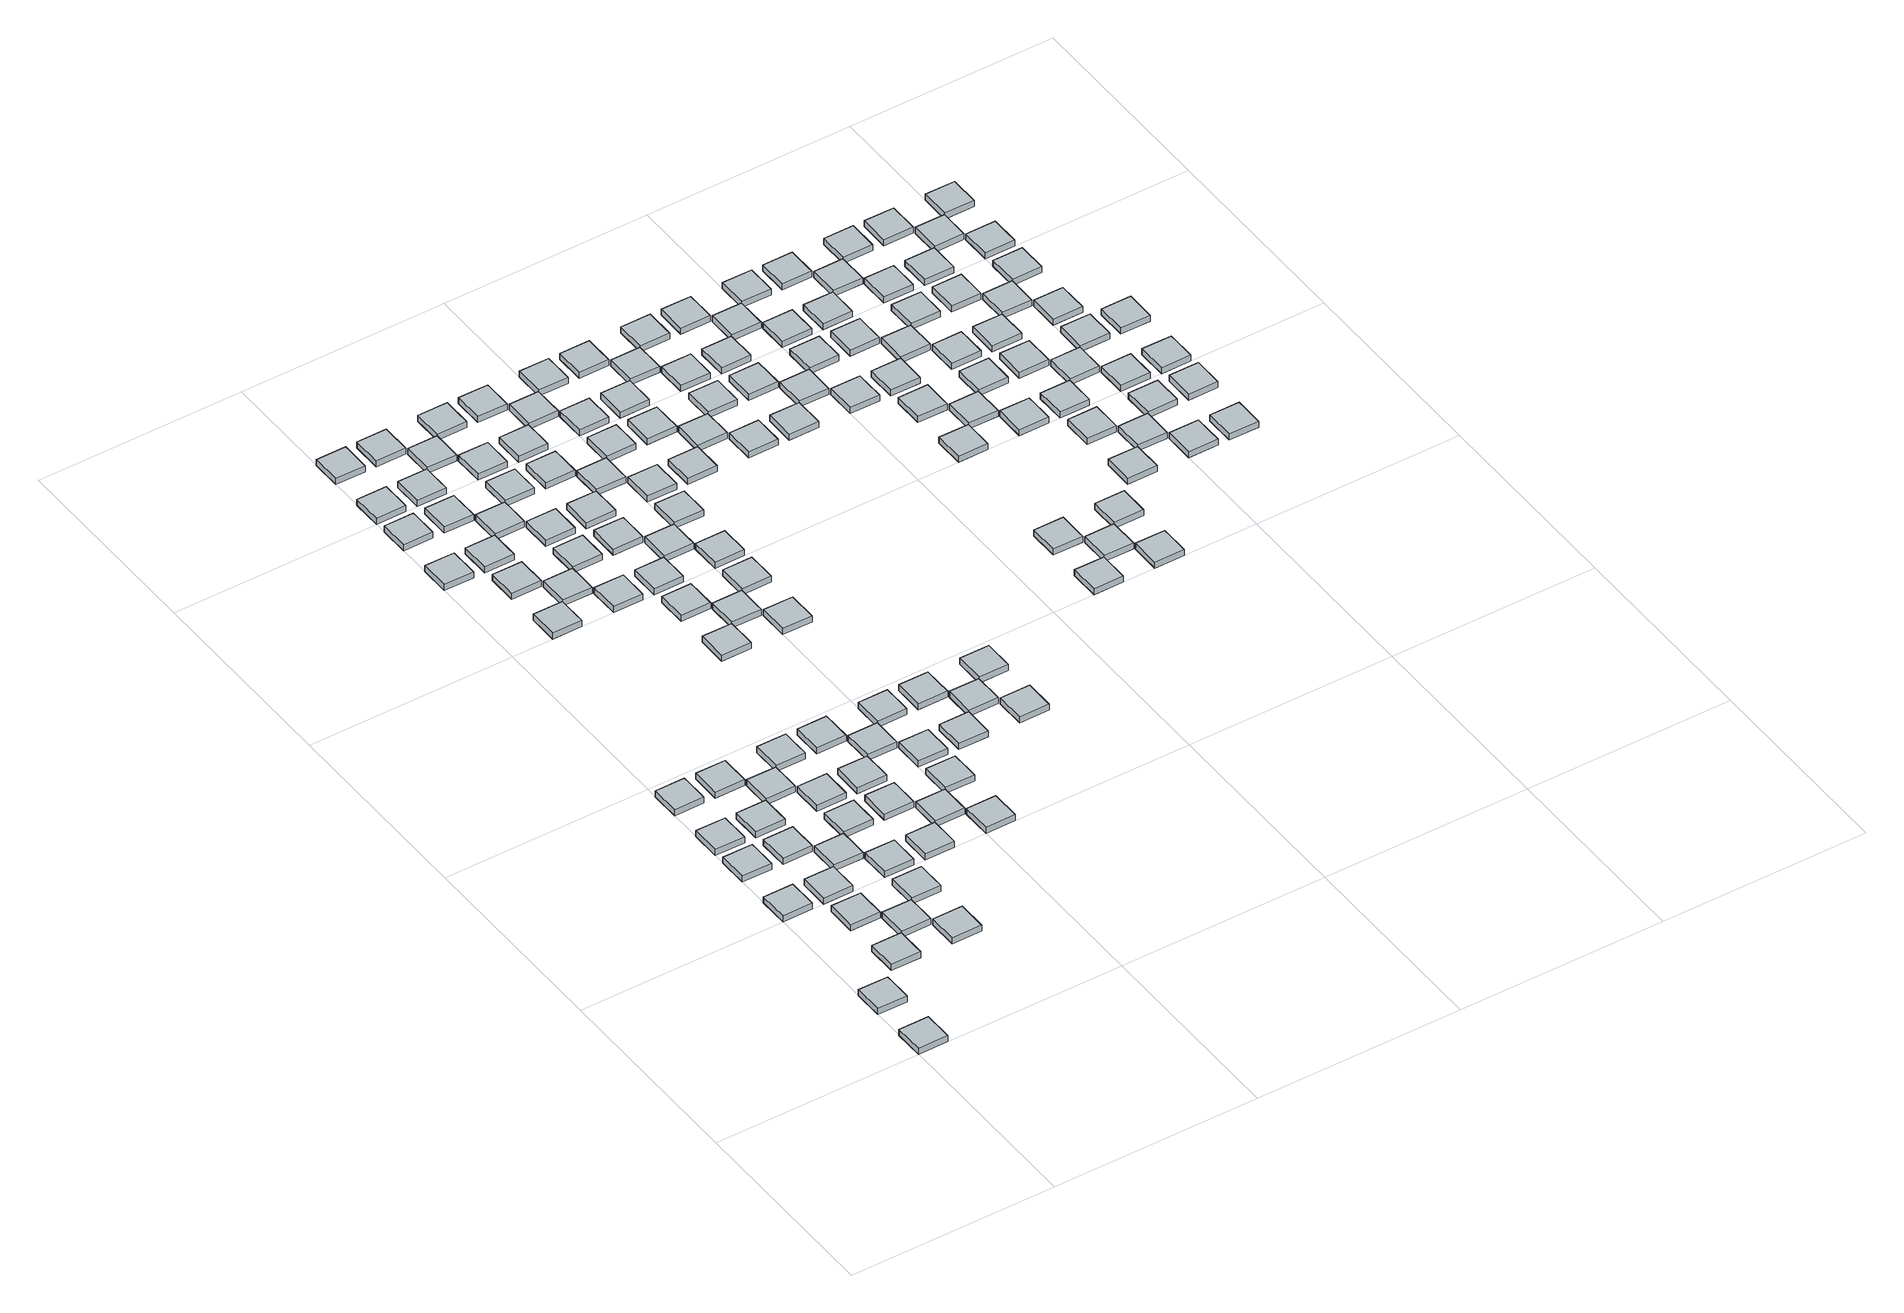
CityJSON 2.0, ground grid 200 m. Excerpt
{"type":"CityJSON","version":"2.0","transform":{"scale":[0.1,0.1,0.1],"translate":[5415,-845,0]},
"CityObjects":{
"object1":{"type":"GenericCityObject","geometry":[{"type":"Solid","lod":"1","boundaries":[[[[0,1,2,3]],[[4,5,1,0]],[[5,6,2,1]],[[6,7,3,2]],[[7,4,0,3]],[[7,6,5,4]]]]}]},
"object2":{"type":"GenericCityObject","geometry":[{"type":"Solid","lod":"1","boundaries":[[[[8,9,10,11]],[[12,13,9,8]],[[13,14,10,9]],[[14,15,11,10]],[[15,12,8,11]],[[15,14,13,12]]]]}]},
"object3":{"type":"GenericCityObject","geometry":[{"type":"Solid","lod":"1","boundaries":[[[[16,17,18,19]],[[20,21,17,16]],[[21,22,18,17]],[[22,23,19,18]],[[23,20,16,19]],[[23,22,21,20]]]]}]},
"object4":{"type":"GenericCityObject","geometry":[{"type":"Solid","lod":"1","boundaries":[[[[24,25,26,27]],[[28,29,25,24]],[[29,30,26,25]],[[30,31,27,26]],[[31,28,24,27]],[[31,30,29,28]]]]}]},
"object5":{"type":"GenericCityObject","geometry":[{"type":"Solid","lod":"1","boundaries":[[[[32,33,34,35]],[[36,37,33,32]],[[37,38,34,33]],[[38,39,35,34]],[[39,36,32,35]],[[39,38,37,36]]]]}]},
"object6":{"type":"GenericCityObject","geometry":[{"type":"Solid","lod":"1","boundaries":[[[[40,41,42,43]],[[44,45,41,40]],[[45,46,42,41]],[[46,47,43,42]],[[47,44,40,43]],[[47,46,45,44]]]]}]},
"object7":{"type":"GenericCityObject","geometry":[{"type":"Solid","lod":"1","boundaries":[[[[48,49,50,51]],[[52,53,49,48]],[[53,54,50,49]],[[54,55,51,50]],[[55,52,48,51]],[[55,54,53,52]]]]}]},
"object8":{"type":"GenericCityObject","geometry":[{"type":"Solid","lod":"1","boundaries":[[[[56,57,58,59]],[[60,61,57,56]],[[61,62,58,57]],[[62,63,59,58]],[[63,60,56,59]],[[63,62,61,60]]]]}]},
"object9":{"type":"GenericCityObject","geometry":[{"type":"Solid","lod":"1","boundaries":[[[[64,65,66,67]],[[68,69,65,64]],[[69,70,66,65]],[[70,71,67,66]],[[71,68,64,67]],[[71,70,69,68]]]]}]},
"object10":{"type":"GenericCityObject","geometry":[{"type":"Solid","lod":"1","boundaries":[[[[72,73,74,75]],[[76,77,73,72]],[[77,78,74,73]],[[78,79,75,74]],[[79,76,72,75]],[[79,78,77,76]]]]}]},
"object11":{"type":"GenericCityObject","geometry":[{"type":"Solid","lod":"1","boundaries":[[[[80,81,82,83]],[[84,85,81,80]],[[85,86,82,81]],[[86,87,83,82]],[[87,84,80,83]],[[87,86,85,84]]]]}]},
"object12":{"type":"GenericCityObject","geometry":[{"type":"Solid","lod":"1","boundaries":[[[[88,89,90,91]],[[92,93,89,88]],[[93,94,90,89]],[[94,95,91,90]],[[95,92,88,91]],[[95,94,93,92]]]]}]},
"object13":{"type":"GenericCityObject","geometry":[{"type":"Solid","lod":"1","boundaries":[[[[96,97,98,99]],[[100,101,97,96]],[[101,102,98,97]],[[102,103,99,98]],[[103,100,96,99]],[[103,102,101,100]]]]}]},
"object14":{"type":"GenericCityObject","geometry":[{"type":"Solid","lod":"1","boundaries":[[[[104,105,106,107]],[[108,109,105,104]],[[109,110,106,105]],[[110,111,107,106]],[[111,108,104,107]],[[111,110,109,108]]]]}]},
"object15":{"type":"GenericCityObject","geometry":[{"type":"Solid","lod":"1","boundaries":[[[[112,113,114,115]],[[116,117,113,112]],[[117,118,114,113]],[[118,119,115,114]],[[119,116,112,115]],[[119,118,117,116]]]]}]},
"object16":{"type":"GenericCityObject","geometry":[{"type":"Solid","lod":"1","boundaries":[[[[120,121,122,123]],[[124,125,121,120]],[[125,126,122,121]],[[126,127,123,122]],[[127,124,120,123]],[[127,126,125,124]]]]}]},
"object17":{"type":"GenericCityObject","geometry":[{"type":"Solid","lod":"1","boundaries":[[[[128,129,130,131]],[[132,133,129,128]],[[133,134,130,129]],[[134,135,131,130]],[[135,132,128,131]],[[135,134,133,132]]]]}]},
"object18":{"type":"GenericCityObject","geometry":[{"type":"Solid","lod":"1","boundaries":[[[[136,137,138,139]],[[140,141,137,136]],[[141,142,138,137]],[[142,143,139,138]],[[143,140,136,139]],[[143,142,141,140]]]]}]},
"object19":{"type":"GenericCityObject","geometry":[{"type":"Solid","lod":"1","boundaries":[[[[144,145,146,147]],[[148,149,145,144]],[[149,150,146,145]],[[150,151,147,146]],[[151,148,144,147]],[[151,150,149,148]]]]}]},
"object20":{"type":"GenericCityObject","geometry":[{"type":"Solid","lod":"1","boundaries":[[[[152,153,154,155]],[[156,157,153,152]],[[157,158,154,153]],[[158,159,155,154]],[[159,156,152,155]],[[159,158,157,156]]]]}]},
"object21":{"type":"GenericCityObject","geometry":[{"type":"Solid","lod":"1","boundaries":[[[[160,161,162,163]],[[164,165,161,160]],[[165,166,162,161]],[[166,167,163,162]],[[167,164,160,163]],[[167,166,165,164]]]]}]},
"object22":{"type":"GenericCityObject","geometry":[{"type":"Solid","lod":"1","boundaries":[[[[168,169,170,171]],[[172,173,169,168]],[[173,174,170,169]],[[174,175,171,170]],[[175,172,168,171]],[[175,174,173,172]]]]}]},
"object23":{"type":"GenericCityObject","geometry":[{"type":"Solid","lod":"1","boundaries":[[[[176,177,178,179]],[[180,181,177,176]],[[181,182,178,177]],[[182,183,179,178]],[[183,180,176,179]],[[183,182,181,180]]]]}]},
"object24":{"type":"GenericCityObject","geometry":[{"type":"Solid","lod":"1","boundaries":[[[[184,185,186,187]],[[188,189,185,184]],[[189,190,186,185]],[[190,191,187,186]],[[191,188,184,187]],[[191,190,189,188]]]]}]},
"object25":{"type":"GenericCityObject","geometry":[{"type":"Solid","lod":"1","boundaries":[[[[192,193,194,195]],[[196,197,193,192]],[[197,198,194,193]],[[198,199,195,194]],[[199,196,192,195]],[[199,198,197,196]]]]}]},
"object26":{"type":"GenericCityObject","geometry":[{"type":"Solid","lod":"1","boundaries":[[[[200,201,202,203]],[[204,205,201,200]],[[205,206,202,201]],[[206,207,203,202]],[[207,204,200,203]],[[207,206,205,204]]]]}]},
"object27":{"type":"GenericCityObject","geometry":[{"type":"Solid","lod":"1","boundaries":[[[[208,209,210,211]],[[212,213,209,208]],[[213,214,210,209]],[[214,215,211,210]],[[215,212,208,211]],[[215,214,213,212]]]]}]},
"object28":{"type":"GenericCityObject","geometry":[{"type":"Solid","lod":"1","boundaries":[[[[216,217,218,219]],[[220,221,217,216]],[[221,222,218,217]],[[222,223,219,218]],[[223,220,216,219]],[[223,222,221,220]]]]}]},
"object29":{"type":"GenericCityObject","geometry":[{"type":"Solid","lod":"1","boundaries":[[[[224,225,226,227]],[[228,229,225,224]],[[229,230,226,225]],[[230,231,227,226]],[[231,228,224,227]],[[231,230,229,228]]]]}]},
"object30":{"type":"GenericCityObject","geometry":[{"type":"Solid","lod":"1","boundaries":[[[[232,233,234,235]],[[236,237,233,232]],[[237,238,234,233]],[[238,239,235,234]],[[239,236,232,235]],[[239,238,237,236]]]]}]},
"object31":{"type":"GenericCityObject","geometry":[{"type":"Solid","lod":"1","boundaries":[[[[240,241,242,243]],[[244,245,241,240]],[[245,246,242,241]],[[246,247,243,242]],[[247,244,240,243]],[[247,246,245,244]]]]}]},
"object32":{"type":"GenericCityObject","geometry":[{"type":"Solid","lod":"1","boundaries":[[[[248,249,250,251]],[[252,253,249,248]],[[253,254,250,249]],[[254,255,251,250]],[[255,252,248,251]],[[255,254,253,252]]]]}]},
"object33":{"type":"GenericCityObject","geometry":[{"type":"Solid","lod":"1","boundaries":[[[[256,257,258,259]],[[260,261,257,256]],[[261,262,258,257]],[[262,263,259,258]],[[263,260,256,259]],[[263,262,261,260]]]]}]},
"object34":{"type":"GenericCityObject","geometry":[{"type":"Solid","lod":"1","boundaries":[[[[264,265,266,267]],[[268,269,265,264]],[[269,270,266,265]],[[270,271,267,266]],[[271,268,264,267]],[[271,270,269,268]]]]}]},
"object35":{"type":"GenericCityObject","geometry":[{"type":"Solid","lod":"1","boundaries":[[[[272,273,274,275]],[[276,277,273,272]],[[277,278,274,273]],[[278,279,275,274]],[[279,276,272,275]],[[279,278,277,276]]]]}]},
"object36":{"type":"GenericCityObject","geometry":[{"type":"Solid","lod":"1","boundaries":[[[[280,281,282,283]],[[284,285,281,280]],[[285,286,282,281]],[[286,287,283,282]],[[287,284,280,283]],[[287,286,285,284]]]]}]},
"object37":{"type":"GenericCityObject","geometry":[{"type":"Solid","lod":"1","boundaries":[[[[288,289,290,291]],[[292,293,289,288]],[[293,294,290,289]],[[294,295,291,290]],[[295,292,288,291]],[[295,294,293,292]]]]}]},
"object38":{"type":"GenericCityObject","geometry":[{"type":"Solid","lod":"1","boundaries":[[[[296,297,298,299]],[[300,301,297,296]],[[301,302,298,297]],[[302,303,299,298]],[[303,300,296,299]],[[303,302,301,300]]]]}]},
"object39":{"type":"GenericCityObject","geometry":[{"type":"Solid","lod":"1","boundaries":[[[[304,305,306,307]],[[308,309,305,304]],[[309,310,306,305]],[[310,311,307,306]],[[311,308,304,307]],[[311,310,309,308]]]]}]},
"object40":{"type":"GenericCityObject","geometry":[{"type":"Solid","lod":"1","boundaries":[[[[312,313,314,315]],[[316,317,313,312]],[[317,318,314,313]],[[318,319,315,314]],[[319,316,312,315]],[[319,318,317,316]]]]}]},
"object41":{"type":"GenericCityObject","geometry":[{"type":"Solid","lod":"1","boundaries":[[[[320,321,322,323]],[[324,325,321,320]],[[325,326,322,321]],[[326,327,323,322]],[[327,324,320,323]],[[327,326,325,324]]]]}]},
"object42":{"type":"GenericCityObject","geometry":[{"type":"Solid","lod":"1","boundaries":[[[[328,329,330,331]],[[332,333,329,328]],[[333,334,330,329]],[[334,335,331,330]],[[335,332,328,331]],[[335,334,333,332]]]]}]},
"object43":{"type":"GenericCityObject","geometry":[{"type":"Solid","lod":"1","boundaries":[[[[336,337,338,339]],[[340,341,337,336]],[[341,342,338,337]],[[342,343,339,338]],[[343,340,336,339]],[[343,342,341,340]]]]}]},
"object44":{"type":"GenericCityObject","geometry":[{"type":"Solid","lod":"1","boundaries":[[[[344,345,346,347]],[[348,349,345,344]],[[349,350,346,345]],[[350,351,347,346]],[[351,348,344,347]],[[351,350,349,348]]]]}]},
"object45":{"type":"GenericCityObject","geometry":[{"type":"Solid","lod":"1","boundaries":[[[[352,353,354,355]],[[356,357,353,352]],[[357,358,354,353]],[[358,359,355,354]],[[359,356,352,355]],[[359,358,357,356]]]]}]},
"object46":{"type":"GenericCityObject","geometry":[{"type":"Solid","lod":"1","boundaries":[[[[360,361,362,363]],[[364,365,361,360]],[[365,366,362,361]],[[366,367,363,362]],[[367,364,360,363]],[[367,366,365,364]]]]}]},
"object47":{"type":"GenericCityObject","geometry":[{"type":"Solid","lod":"1","boundaries":[[[[368,369,370,371]],[[372,373,369,368]],[[373,374,370,369]],[[374,375,371,370]],[[375,372,368,371]],[[375,374,373,372]]]]}]},
"object48":{"type":"GenericCityObject","geometry":[{"type":"Solid","lod":"1","boundaries":[[[[376,377,378,379]],[[380,381,377,376]],[[381,382,378,377]],[[382,383,379,378]],[[383,380,376,379]],[[383,382,381,380]]]]}]},
"object49":{"type":"GenericCityObject","geometry":[{"type":"Solid","lod":"1","boundaries":[[[[384,385,386,387]],[[388,389,385,384]],[[389,390,386,385]],[[390,391,387,386]],[[391,388,384,387]],[[391,390,389,388]]]]}]},
"object50":{"type":"GenericCityObject","geometry":[{"type":"Solid","lod":"1","boundaries":[[[[392,393,394,395]],[[396,397,393,392]],[[397,398,394,393]],[[398,399,395,394]],[[399,396,392,395]],[[399,398,397,396]]]]}]},
"object51":{"type":"GenericCityObject","geometry":[{"type":"Solid","lod":"1","boundaries":[[[[400,401,402,403]],[[404,405,401,400]],[[405,406,402,401]],[[406,407,403,402]],[[407,404,400,403]],[[407,406,405,404]]]]}]},
"object52":{"type":"GenericCityObject","geometry":[{"type":"Solid","lod":"1","boundaries":[[[[408,409,410,411]],[[412,413,409,408]],[[413,414,410,409]],[[414,415,411,410]],[[415,412,408,411]],[[415,414,413,412]]]]}]},
"object53":{"type":"GenericCityObject","geometry":[{"type":"Solid","lod":"1","boundaries":[[[[416,417,418,419]],[[420,421,417,416]],[[421,422,418,417]],[[422,423,419,418]],[[423,420,416,419]],[[423,422,421,420]]]]}]},
"object54":{"type":"GenericCityObject","geometry":[{"type":"Solid","lod":"1","boundaries":[[[[424,425,426,427]],[[428,429,425,424]],[[429,430,426,425]],[[430,431,427,426]],[[431,428,424,427]],[[431,430,429,428]]]]}]},
"object55":{"type":"GenericCityObject","geometry":[{"type":"Solid","lod":"1","boundaries":[[[[432,433,434,435]],[[436,437,433,432]],[[437,438,434,433]],[[438,439,435,434]],[[439,436,432,435]],[[439,438,437,436]]]]}]},
"object56":{"type":"GenericCityObject","geometry":[{"type":"Solid","lod":"1","boundaries":[[[[440,441,442,443]],[[444,445,441,440]],[[445,446,442,441]],[[446,447,443,442]],[[447,444,440,443]],[[447,446,445,444]]]]}]},
"object57":{"type":"GenericCityObject","geometry":[{"type":"Solid","lod":"1","boundaries":[[[[448,449,450,451]],[[452,453,449,448]],[[453,454,450,449]],[[454,455,451,450]],[[455,452,448,451]],[[455,454,453,452]]]]}]},
"object58":{"type":"GenericCityObject","geometry":[{"type":"Solid","lod":"1","boundaries":[[[[456,457,458,459]],[[460,461,457,456]],[[461,462,458,457]],[[462,463,459,458]],[[463,460,456,459]],[[463,462,461,460]]]]}]},
"object59":{"type":"GenericCityObject","geometry":[{"type":"Solid","lod":"1","boundaries":[[[[464,465,466,467]],[[468,469,465,464]],[[469,470,466,465]],[[470,471,467,466]],[[471,468,464,467]],[[471,470,469,468]]]]}]},
"object60":{"type":"GenericCityObject","geometry":[{"type":"Solid","lod":"1","boundaries":[[[[472,473,474,475]],[[476,477,473,472]],[[477,478,474,473]],[[478,479,475,474]],[[479,476,472,475]],[[479,478,477,476]]]]}]},
"object61":{"type":"GenericCityObject","geometry":[{"type":"Solid","lod":"1","boundaries":[[[[480,481,482,483]],[[484,485,481,480]],[[485,486,482,481]],[[486,487,483,482]],[[487,484,480,483]],[[487,486,485,484]]]]}]},
"object62":{"type":"GenericCityObject","geometry":[{"type":"Solid","lod":"1","boundaries":[[[[488,489,490,491]],[[492,493,489,488]],[[493,494,490,489]],[[494,495,491,490]],[[495,492,488,491]],[[495,494,493,492]]]]}]},
"object63":{"type":"GenericCityObject","geometry":[{"type":"Solid","lod":"1","boundaries":[[[[496,497,498,499]],[[500,501,497,496]],[[501,502,498,497]],[[502,503,499,498]],[[503,500,496,499]],[[503,502,501,500]]]]}]},
"object64":{"type":"GenericCityObject","geometry":[{"type":"Solid","lod":"1","boundaries":[[[[504,505,506,507]],[[508,509,505,504]],[[509,510,506,505]],[[510,511,507,506]],[[511,508,504,507]],[[511,510,509,508]]]]}]},
"object65":{"type":"GenericCityObject","geometry":[{"type":"Solid","lod":"1","boundaries":[[[[512,513,514,515]],[[516,517,513,512]],[[517,518,514,513]],[[518,519,515,514]],[[519,516,512,515]],[[519,518,517,516]]]]}]},
"object66":{"type":"GenericCityObject","geometry":[{"type":"Solid","lod":"1","boundaries":[[[[520,521,522,523]],[[524,525,521,520]],[[525,526,522,521]],[[526,527,523,522]],[[527,524,520,523]],[[527,526,525,524]]]]}]},
"object67":{"type":"GenericCityObject","geometry":[{"type":"Solid","lod":"1","boundaries":[[[[528,529,530,531]],[[532,533,529,528]],[[533,534,530,529]],[[534,535,531,530]],[[535,532,528,531]],[[535,534,533,532]]]]}]},
"object68":{"type":"GenericCityObject","geometry":[{"type":"Solid","lod":"1","boundaries":[[[[536,537,538,539]],[[540,541,537,536]],[[541,542,538,537]],[[542,543,539,538]],[[543,540,536,539]],[[543,542,541,540]]]]}]},
"object69":{"type":"GenericCityObject","geometry":[{"type":"Solid","lod":"1","boundaries":[[[[544,545,546,547]],[[548,549,545,544]],[[549,550,546,545]],[[550,551,547,546]],[[551,548,544,547]],[[551,550,549,548]]]]}]},
"object70":{"type":"GenericCityObject","geometry":[{"type":"Solid","lod":"1","boundaries":[[[[552,553,554,555]],[[556,557,553,552]],[[557,558,554,553]],[[558,559,555,554]],[[559,556,552,555]],[[559,558,557,556]]]]}]},
"object71":{"type":"GenericCityObject","geometry":[{"type":"Solid","lod":"1","boundaries":[[[[560,561,562,563]],[[564,565,561,560]],[[565,566,562,561]],[[566,567,563,562]],[[567,564,560,563]],[[567,566,565,564]]]]}]},
"object72":{"type":"GenericCityObject","geometry":[{"type":"Solid","lod":"1","boundaries":[[[[568,569,570,571]],[[572,573,569,568]],[[573,574,570,569]],[[574,575,571,570]],[[575,572,568,571]],[[575,574,573,572]]]]}]},
"object73":{"type":"GenericCityObject","geometry":[{"type":"Solid","lod":"1","boundaries":[[[[576,577,578,579]],[[580,581,577,576]],[[581,582,578,577]],[[582,583,579,578]],[[583,580,576,579]],[[583,582,581,580]]]]}]},
"object74":{"type":"GenericCityObject","geometry":[{"type":"Solid","lod":"1","boundaries":[[[[584,585,586,587]],[[588,589,585,584]],[[589,590,586,585]],[[590,591,587,586]],[[591,588,584,587]],[[591,590,589,588]]]]}]},
"object75":{"type":"GenericCityObject","geometry":[{"type":"Solid","lod":"1","boundaries":[[[[592,593,594,595]],[[596,597,593,592]],[[597,598,594,593]],[[598,599,595,594]],[[599,596,592,595]],[[599,598,597,596]]]]}]},
"object76":{"type":"GenericCityObject","geometry":[{"type":"Solid","lod":"1","boundaries":[[[[600,601,602,603]],[[604,605,601,600]],[[605,606,602,601]],[[606,607,603,602]],[[607,604,600,603]],[[607,606,605,604]]]]}]},
"object77":{"type":"GenericCityObject","geometry":[{"type":"Solid","lod":"1","boundaries":[[[[608,609,610,611]],[[612,613,609,608]],[[613,614,610,609]],[[614,615,611,610]],[[615,612,608,611]],[[615,614,613,612]]]]}]},
"object78":{"type":"GenericCityObject","geometry":[{"type":"Solid","lod":"1","boundaries":[[[[616,617,618,619]],[[620,621,617,616]],[[621,622,618,617]],[[622,623,619,618]],[[623,620,616,619]],[[623,622,621,620]]]]}]},
"object79":{"type":"GenericCityObject","geometry":[{"type":"Solid","lod":"1","boundaries":[[[[624,625,626,627]],[[628,629,625,624]],[[629,630,626,625]],[[630,631,627,626]],[[631,628,624,627]],[[631,630,629,628]]]]}]},
"object80":{"type":"GenericCityObject","geometry":[{"type":"Solid","lod":"1","boundaries":[[[[632,633,634,635]],[[636,637,633,632]],[[637,638,634,633]],[[638,639,635,634]],[[639,636,632,635]],[[639,638,637,636]]]]}]},
"object81":{"type":"GenericCityObject","geometry":[{"type":"Solid","lod":"1","boundaries":[[[[640,641,642,643]],[[644,645,641,640]],[[645,646,642,641]],[[646,647,643,642]],[[647,644,640,643]],[[647,646,645,644]]]]}]},
"object82":{"type":"GenericCityObject","geometry":[{"type":"Solid","lod":"1","boundaries":[[[[648,649,650,651]],[[652,653,649,648]],[[653,654,650,649]],[[654,655,651,650]],[[655,652,648,651]],[[655,654,653,652]]]]}]},
"object83":{"type":"GenericCityObject","geometry":[{"type":"Solid","lod":"1","boundaries":[[[[656,657,658,659]],[[660,661,657,656]],[[661,662,658,657]],[[662,663,659,658]],[[663,660,656,659]],[[663,662,661,660]]]]}]},
"object84":{"type":"GenericCityObject","geometry":[{"type":"Solid","lod":"1","boundaries":[[[[664,665,666,667]],[[668,669,665,664]],[[669,670,666,665]],[[670,671,667,666]],[[671,668,664,667]],[[671,670,669,668]]]]}]},
"object85":{"type":"GenericCityObject","geometry":[{"type":"Solid","lod":"1","boundaries":[[[[672,673,674,675]],[[676,677,673,672]],[[677,678,674,673]],[[678,679,675,674]],[[679,676,672,675]],[[679,678,677,676]]]]}]},
"object86":{"type":"GenericCityObject","geometry":[{"type":"Solid","lod":"1","boundaries":[[[[680,681,682,683]],[[684,685,681,680]],[[685,686,682,681]],[[686,687,683,682]],[[687,684,680,683]],[[687,686,685,684]]]]}]},
"object87":{"type":"GenericCityObject","geometry":[{"type":"Solid","lod":"1","boundaries":[[[[688,689,690,691]],[[692,693,689,688]],[[693,694,690,689]],[[694,695,691,690]],[[695,692,688,691]],[[695,694,693,692]]]]}]},
"object88":{"type":"GenericCityObject","geometry":[{"type":"Solid","lod":"1","boundaries":[[[[696,697,698,699]],[[700,701,697,696]],[[701,702,698,697]],[[702,703,699,698]],[[703,700,696,699]],[[703,702,701,700]]]]}]},
"object89":{"type":"GenericCityObject","geometry":[{"type":"Solid","lod":"1","boundaries":[[[[704,705,706,707]],[[708,709,705,704]],[[709,710,706,705]],[[710,711,707,706]],[[711,708,704,707]],[[711,710,709,708]]]]}]},
"object90":{"type":"GenericCityObject","geometry":[{"type":"Solid","lod":"1","boundaries":[[[[712,713,714,715]],[[716,717,713,712]],[[717,718,714,713]],[[718,719,715,714]],[[719,716,712,715]],[[719,718,717,716]]]]}]},
"object91":{"type":"GenericCityObject","geometry":[{"type":"Solid","lod":"1","boundaries":[[[[720,721,722,723]],[[724,725,721,720]],[[725,726,722,721]],[[726,727,723,722]],[[727,724,720,723]],[[727,726,725,724]]]]}]},
"object92":{"type":"GenericCityObject","geometry":[{"type":"Solid","lod":"1","boundaries":[[[[728,729,730,731]],[[732,733,729,728]],[[733,734,730,729]],[[734,735,731,730]],[[735,732,728,731]],[[735,734,733,732]]]]}]},
"object93":{"type":"GenericCityObject","geometry":[{"type":"Solid","lod":"1","boundaries":[[[[736,737,738,739]],[[740,741,737,736]],[[741,742,738,737]],[[742,743,739,738]],[[743,740,736,739]],[[743,742,741,740]]]]}]},
"object94":{"type":"GenericCityObject","geometry":[{"type":"Solid","lod":"1","boundaries":[[[[744,745,746,747]],[[748,749,745,744]],[[749,750,746,745]],[[750,751,747,746]],[[751,748,744,747]],[[751,750,749,748]]]]}]},
"object95":{"type":"GenericCityObject","geometry":[{"type":"Solid","lod":"1","boundaries":[[[[752,753,754,755]],[[756,757,753,752]],[[757,758,754,753]],[[758,759,755,754]],[[759,756,752,755]],[[759,758,757,756]]]]}]},
"object96":{"type":"GenericCityObject","geometry":[{"type":"Solid","lod":"1","boundaries":[[[[760,761,762,763]],[[764,765,761,760]],[[765,766,762,761]],[[766,767,763,762]],[[767,764,760,763]],[[767,766,765,764]]]]}]},
"object97":{"type":"GenericCityObject","geometry":[{"type":"Solid","lod":"1","boundaries":[[[[768,769,770,771]],[[772,773,769,768]],[[773,774,770,769]],[[774,775,771,770]],[[775,772,768,771]],[[775,774,773,772]]]]}]},
"object98":{"type":"GenericCityObject","geometry":[{"type":"Solid","lod":"1","boundaries":[[[[776,777,778,779]],[[780,781,777,776]],[[781,782,778,777]],[[782,783,779,778]],[[783,780,776,779]],[[783,782,781,780]]]]}]},
"object99":{"type":"GenericCityObject","geometry":[{"type":"Solid","lod":"1","boundaries":[[[[784,785,786,787]],[[788,789,785,784]],[[789,790,786,785]],[[790,791,787,786]],[[791,788,784,787]],[[791,790,789,788]]]]}]},
"object100":{"type":"GenericCityObject","geometry":[{"type":"Solid","lod":"1","boundaries":[[[[792,793,794,795]],[[796,797,793,792]],[[797,798,794,793]],[[798,799,795,794]],[[799,796,792,795]],[[799,798,797,796]]]]}]},
"object101":{"type":"GenericCityObject","geometry":[{"type":"Solid","lod":"1","boundaries":[[[[800,801,802,803]],[[804,805,801,800]],[[805,806,802,801]],[[806,807,803,802]],[[807,804,800,803]],[[807,806,805,804]]]]}]},
"object102":{"type":"GenericCityObject","geometry":[{"type":"Solid","lod":"1","boundaries":[[[[808,809,810,811]],[[812,813,809,808]],[[813,814,810,809]],[[814,815,811,810]],[[815,812,808,811]],[[815,814,813,812]]]]}]},
"object103":{"type":"GenericCityObject","geometry":[{"type":"Solid","lod":"1","boundaries":[[[[816,817,818,819]],[[820,821,817,816]],[[821,822,818,817]],[[822,823,819,818]],[[823,820,816,819]],[[823,822,821,820]]]]}]},
"object104":{"type":"GenericCityObject","geometry":[{"type":"Solid","lod":"1","boundaries":[[[[824,825,826,827]],[[828,829,825,824]],[[829,830,826,825]],[[830,831,827,826]],[[831,828,824,827]],[[831,830,829,828]]]]}]},
"object105":{"type":"GenericCityObject","geometry":[{"type":"Solid","lod":"1","boundaries":[[[[832,833,834,835]],[[836,837,833,832]],[[837,838,834,833]],[[838,839,835,834]],[[839,836,832,835]],[[839,838,837,836]]]]}]},
"object106":{"type":"GenericCityObject","geometry":[{"type":"Solid","lod":"1","boundaries":[[[[840,841,842,843]],[[844,845,841,840]],[[845,846,842,841]],[[846,847,843,842]],[[847,844,840,843]],[[847,846,845,844]]]]}]},
"object107":{"type":"GenericCityObject","geometry":[{"type":"Solid","lod":"1","boundaries":[[[[848,849,850,851]],[[852,853,849,848]],[[853,854,850,849]],[[854,855,851,850]],[[855,852,848,851]],[[855,854,853,852]]]]}]},
"object108":{"type":"GenericCityObject","geometry":[{"type":"Solid","lod":"1","boundaries":[[[[856,857,858,859]],[[860,861,857,856]],[[861,862,858,857]],[[862,863,859,858]],[[863,860,856,859]],[[863,862,861,860]]]]}]},
"object109":{"type":"GenericCityObject","geometry":[{"type":"Solid","lod":"1","boundaries":[[[[864,865,866,867]],[[868,869,865,864]],[[869,870,866,865]],[[870,871,867,866]],[[871,868,864,867]],[[871,870,869,868]]]]}]},
"object110":{"type":"GenericCityObject","geometry":[{"type":"Solid","lod":"1","boundaries":[[[[872,873,874,875]],[[876,877,873,872]],[[877,878,874,873]],[[878,879,875,874]],[[879,876,872,875]],[[879,878,877,876]]]]}]},
"object111":{"type":"GenericCityObject","geometry":[{"type":"Solid","lod":"1","boundaries":[[[[880,881,882,883]],[[884,885,881,880]],[[885,886,882,881]],[[886,887,883,882]],[[887,884,880,883]],[[887,886,885,884]]]]}]},
"object112":{"type":"GenericCityObject","geometry":[{"type":"Solid","lod":"1","boundaries":[[[[888,889,890,891]],[[892,893,889,888]],[[893,894,890,889]],[[894,895,891,890]],[[895,892,888,891]],[[895,894,893,892]]]]}]},
"object113":{"type":"GenericCityObject","geometry":[{"type":"Solid","lod":"1","boundaries":[[[[896,897,898,899]],[[900,901,897,896]],[[901,902,898,897]],[[902,903,899,898]],[[903,900,896,899]],[[903,902,901,900]]]]}]},
"object114":{"type":"GenericCityObject","geometry":[{"type":"Solid","lod":"1","boundaries":[[[[904,905,906,907]],[[908,909,905,904]],[[909,910,906,905]],[[910,911,907,906]],[[911,908,904,907]],[[911,910,909,908]]]]}]},
"object115":{"type":"GenericCityObject","geometry":[{"type":"Solid","lod":"1","boundaries":[[[[912,913,914,915]],[[916,917,913,912]],[[917,918,914,913]],[[918,919,915,914]],[[919,916,912,915]],[[919,918,917,916]]]]}]},
"object116":{"type":"GenericCityObject","geometry":[{"type":"Solid","lod":"1","boundaries":[[[[920,921,922,923]],[[924,925,921,920]],[[925,926,922,921]],[[926,927,923,922]],[[927,924,920,923]],[[927,926,925,924]]]]}]},
"object117":{"type":"GenericCityObject","geometry":[{"type":"Solid","lod":"1","boundaries":[[[[928,929,930,931]],[[932,933,929,928]],[[933,934,930,929]],[[934,935,931,930]],[[935,932,928,931]],[[935,934,933,932]]]]}]},
"object118":{"type":"GenericCityObject","geometry":[{"type":"Solid","lod":"1","boundaries":[[[[936,937,938,939]],[[940,941,937,936]],[[941,942,938,937]],[[942,943,939,938]],[[943,940,936,939]],[[943,942,941,940]]]]}]},
"object119":{"type":"GenericCityObject","geometry":[{"type":"Solid","lod":"1","boundaries":[[[[944,945,946,947]],[[948,949,945,944]],[[949,950,946,945]],[[950,951,947,946]],[[951,948,944,947]],[[951,950,949,948]]]]}]},
"object120":{"type":"GenericCityObject","geometry":[{"type":"Solid","lod":"1","boundaries":[[[[952,953,954,955]],[[956,957,953,952]],[[957,958,954,953]],[[958,959,955,954]],[[959,956,952,955]],[[959,958,957,956]]]]}]},
"object121":{"type":"GenericCityObject","geometry":[{"type":"Solid","lod":"1","boundaries":[[[[960,961,962,963]],[[964,965,961,960]],[[965,966,962,961]],[[966,967,963,962]],[[967,964,960,963]],[[967,966,965,964]]]]}]},
"object122":{"type":"GenericCityObject","geometry":[{"type":"Solid","lod":"1","boundaries":[[[[968,969,970,971]],[[972,973,969,968]],[[973,974,970,969]],[[974,975,971,970]],[[975,972,968,971]],[[975,974,973,972]]]]}]},
"object123":{"type":"GenericCityObject","geometry":[{"type":"Solid","lod":"1","boundaries":[[[[976,977,978,979]],[[980,981,977,976]],[[981,982,978,977]],[[982,983,979,978]],[[983,980,976,979]],[[983,982,981,980]]]]}]},
"object124":{"type":"GenericCityObject","geometry":[{"type":"Solid","lod":"1","boundaries":[[[[984,985,986,987]],[[988,989,985,984]],[[989,990,986,985]],[[990,991,987,986]],[[991,988,984,987]],[[991,990,989,988]]]]}]},
"object125":{"type":"GenericCityObject","geometry":[{"type":"Solid","lod":"1","boundaries":[[[[992,993,994,995]],[[996,997,993,992]],[[997,998,994,993]],[[998,999,995,994]],[[999,996,992,995]],[[999,998,997,996]]]]}]},
"object126":{"type":"GenericCityObject","geometry":[{"type":"Solid","lod":"1","boundaries":[[[[1000,1001,1002,1003]],[[1004,1005,1001,1000]],[[1005,1006,1002,1001]],[[1006,1007,1003,1002]],[[1007,1004,1000,1003]],[[1007,1006,1005,1004]]]]}]},
"object127":{"type":"GenericCityObject","geometry":[{"type":"Solid","lod":"1","boundaries":[[[[1008,1009,1010,1011]],[[1012,1013,1009,1008]],[[1013,1014,1010,1009]],[[1014,1015,1011,1010]],[[1015,1012,1008,1011]],[[1015,1014,1013,1012]]]]}]},
"object128":{"type":"GenericCityObject","geometry":[{"type":"Solid","lod":"1","boundaries":[[[[1016,1017,1018,1019]],[[1020,1021,1017,1016]],[[1021,1022,1018,1017]],[[1022,1023,1019,1018]],[[1023,1020,1016,1019]],[[1023,1022,1021,1020]]]]}]},
"object129":{"type":"GenericCityObject","geometry":[{"type":"Solid","lod":"1","boundaries":[[[[1024,1025,1026,1027]],[[1028,1029,1025,1024]],[[1029,1030,1026,1025]],[[1030,1031,1027,1026]],[[1031,1028,1024,1027]],[[1031,1030,1029,1028]]]]}]},
"object130":{"type":"GenericCityObject","geometry":[{"type":"Solid","lod":"1","boundaries":[[[[1032,1033,1034,1035]],[[1036,1037,1033,1032]],[[1037,1038,1034,1033]],[[1038,1039,1035,1034]],[[1039,1036,1032,1035]],[[1039,1038,1037,1036]]]]}]},
"object131":{"type":"GenericCityObject","geometry":[{"type":"Solid","lod":"1","boundaries":[[[[1040,1041,1042,1043]],[[1044,1045,1041,1040]],[[1045,1046,1042,1041]],[[1046,1047,1043,1042]],[[1047,1044,1040,1043]],[[1047,1046,1045,1044]]]]}]},
"object132":{"type":"GenericCityObject","geometry":[{"type":"Solid","lod":"1","boundaries":[[[[1048,1049,1050,1051]],[[1052,1053,1049,1048]],[[1053,1054,1050,1049]],[[1054,1055,1051,1050]],[[1055,1052,1048,1051]],[[1055,1054,1053,1052]]]]}]},
"object133":{"type":"GenericCityObject","geometry":[{"type":"Solid","lod":"1","boundaries":[[[[1056,1057,1058,1059]],[[1060,1061,1057,1056]],[[1061,1062,1058,1057]],[[1062,1063,1059,1058]],[[1063,1060,1056,1059]],[[1063,1062,1061,1060]]]]}]},
"object134":{"type":"GenericCityObject","geometry":[{"type":"Solid","lod":"1","boundaries":[[[[1064,1065,1066,1067]],[[1068,1069,1065,1064]],[[1069,1070,1066,1065]],[[1070,1071,1067,1066]],[[1071,1068,1064,1067]],[[1071,1070,1069,1068]]]]}]},
"object135":{"type":"GenericCityObject","geometry":[{"type":"Solid","lod":"1","boundaries":[[[[1072,1073,1074,1075]],[[1076,1077,1073,1072]],[[1077,1078,1074,1073]],[[1078,1079,1075,1074]],[[1079,1076,1072,1075]],[[1079,1078,1077,1076]]]]}]},
"object136":{"type":"GenericCityObject","geometry":[{"type":"Solid","lod":"1","boundaries":[[[[1080,1081,1082,1083]],[[1084,1085,1081,1080]],[[1085,1086,1082,1081]],[[1086,1087,1083,1082]],[[1087,1084,1080,1083]],[[1087,1086,1085,1084]]]]}]},
"object137":{"type":"GenericCityObject","geometry":[{"type":"Solid","lod":"1","boundaries":[[[[1088,1089,1090,1091]],[[1092,1093,1089,1088]],[[1093,1094,1090,1089]],[[1094,1095,1091,1090]],[[1095,1092,1088,1091]],[[1095,1094,1093,1092]]]]}]},
"object138":{"type":"GenericCityObject","geometry":[{"type":"Solid","lod":"1","boundaries":[[[[1096,1097,1098,1099]],[[1100,1101,1097,1096]],[[1101,1102,1098,1097]],[[1102,1103,1099,1098]],[[1103,1100,1096,1099]],[[1103,1102,1101,1100]]]]}]},
"object139":{"type":"GenericCityObject","geometry":[{"type":"Solid","lod":"1","boundaries":[[[[1104,1105,1106,1107]],[[1108,1109,1105,1104]],[[1109,1110,1106,1105]],[[1110,1111,1107,1106]],[[1111,1108,1104,1107]],[[1111,1110,1109,1108]]]]}]}
},
"vertices":[
[0,0,0],[289,0,0],[289,289,0],[0,289,0],[0,0,65],[289,0,65],[289,289,65],[0,289,65],
[0,600,0],[289,600,0],[289,889,0],[0,889,0],[0,600,65],[289,600,65],[289,889,65],[0,889,65],
[0,2000,0],[289,2000,0],[289,2289,0],[0,2289,0],[0,2000,65],[289,2000,65],[289,2289,65],[0,2289,65],
[400,1000,0],[689,1000,0],[689,1289,0],[400,1289,0],[400,1000,65],[689,1000,65],[689,1289,65],[400,1289,65],
[0,2600,0],[289,2600,0],[289,2889,0],[0,2889,0],[0,2600,65],[289,2600,65],[289,2889,65],[0,2889,65],
[400,1600,0],[689,1600,0],[689,1889,0],[400,1889,0],[400,1600,65],[689,1600,65],[689,1889,65],[400,1889,65],
[0,3000,0],[289,3000,0],[289,3289,0],[0,3289,0],[0,3000,65],[289,3000,65],[289,3289,65],[0,3289,65],
[400,2000,0],[689,2000,0],[689,2289,0],[400,2289,0],[400,2000,65],[689,2000,65],[689,2289,65],[400,2289,65],
[0,3600,0],[289,3600,0],[289,3889,0],[0,3889,0],[0,3600,65],[289,3600,65],[289,3889,65],[0,3889,65],
[700,1300,0],[989,1300,0],[989,1589,0],[700,1589,0],[700,1300,65],[989,1300,65],[989,1589,65],[700,1589,65],
[400,2600,0],[689,2600,0],[689,2889,0],[400,2889,0],[400,2600,65],[689,2600,65],[689,2889,65],[400,2889,65],
[400,3000,0],[689,3000,0],[689,3289,0],[400,3289,0],[400,3000,65],[689,3000,65],[689,3289,65],[400,3289,65],
[1000,1000,0],[1289,1000,0],[1289,1289,0],[1000,1289,0],[1000,1000,65],[1289,1000,65],[1289,1289,65],[1000,1289,65],
[700,2300,0],[989,2300,0],[989,2589,0],[700,2589,0],[700,2300,65],[989,2300,65],[989,2589,65],[700,2589,65],
[400,3600,0],[689,3600,0],[689,3889,0],[400,3889,0],[400,3600,65],[689,3600,65],[689,3889,65],[400,3889,65],
[1000,1600,0],[1289,1600,0],[1289,1889,0],[1000,1889,0],[1000,1600,65],[1289,1600,65],[1289,1889,65],[1000,1889,65],
[1000,2000,0],[1289,2000,0],[1289,2289,0],[1000,2289,0],[1000,2000,65],[1289,2000,65],[1289,2289,65],[1000,2289,65],
[700,3300,0],[989,3300,0],[989,3589,0],[700,3589,0],[700,3300,65],[989,3300,65],[989,3589,65],[700,3589,65],
[1000,2600,0],[1289,2600,0],[1289,2889,0],[1000,2889,0],[1000,2600,65],[1289,2600,65],[1289,2889,65],[1000,2889,65],
[1000,3000,0],[1289,3000,0],[1289,3289,0],[1000,3289,0],[1000,3000,65],[1289,3000,65],[1289,3289,65],[1000,3289,65],
[1400,2000,0],[1689,2000,0],[1689,2289,0],[1400,2289,0],[1400,2000,65],[1689,2000,65],[1689,2289,65],[1400,2289,65],
[1000,3600,0],[1289,3600,0],[1289,3889,0],[1000,3889,0],[1000,3600,65],[1289,3600,65],[1289,3889,65],[1000,3889,65],
[0,7000,0],[289,7000,0],[289,7289,0],[0,7289,0],[0,7000,65],[289,7000,65],[289,7289,65],[0,7289,65],
[1400,2600,0],[1689,2600,0],[1689,2889,0],[1400,2889,0],[1400,2600,65],[1689,2600,65],[1689,2889,65],[1400,2889,65],
[400,6000,0],[689,6000,0],[689,6289,0],[400,6289,0],[400,6000,65],[689,6000,65],[689,6289,65],[400,6289,65],
[0,7600,0],[289,7600,0],[289,7889,0],[0,7889,0],[0,7600,65],[289,7600,65],[289,7889,65],[0,7889,65],
[1400,3000,0],[1689,3000,0],[1689,3289,0],[1400,3289,0],[1400,3000,65],[1689,3000,65],[1689,3289,65],[1400,3289,65],
[400,6600,0],[689,6600,0],[689,6889,0],[400,6889,0],[400,6600,65],[689,6600,65],[689,6889,65],[400,6889,65],
[1700,2300,0],[1989,2300,0],[1989,2589,0],[1700,2589,0],[1700,2300,65],[1989,2300,65],[1989,2589,65],[1700,2589,65],
[0,8000,0],[289,8000,0],[289,8289,0],[0,8289,0],[0,8000,65],[289,8000,65],[289,8289,65],[0,8289,65],
[1400,3600,0],[1689,3600,0],[1689,3889,0],[1400,3889,0],[1400,3600,65],[1689,3600,65],[1689,3889,65],[1400,3889,65],
[400,7000,0],[689,7000,0],[689,7289,0],[400,7289,0],[400,7000,65],[689,7000,65],[689,7289,65],[400,7289,65],
[0,8600,0],[289,8600,0],[289,8889,0],[0,8889,0],[0,8600,65],[289,8600,65],[289,8889,65],[0,8889,65],
[700,6300,0],[989,6300,0],[989,6589,0],[700,6589,0],[700,6300,65],[989,6300,65],[989,6589,65],[700,6589,65],
[2000,2000,0],[2289,2000,0],[2289,2289,0],[2000,2289,0],[2000,2000,65],[2289,2000,65],[2289,2289,65],[2000,2289,65],
[400,7600,0],[689,7600,0],[689,7889,0],[400,7889,0],[400,7600,65],[689,7600,65],[689,7889,65],[400,7889,65],
[1700,3300,0],[1989,3300,0],[1989,3589,0],[1700,3589,0],[1700,3300,65],[1989,3300,65],[1989,3589,65],[1700,3589,65],
[2000,2600,0],[2289,2600,0],[2289,2889,0],[2000,2889,0],[2000,2600,65],[2289,2600,65],[2289,2889,65],[2000,2889,65],
[400,8000,0],[689,8000,0],[689,8289,0],[400,8289,0],[400,8000,65],[689,8000,65],[689,8289,65],[400,8289,65],
[1000,6000,0],[1289,6000,0],[1289,6289,0],[1000,6289,0],[1000,6000,65],[1289,6000,65],[1289,6289,65],[1000,6289,65],
[700,7300,0],[989,7300,0],[989,7589,0],[700,7589,0],[700,7300,65],[989,7300,65],[989,7589,65],[700,7589,65],
[1400,5000,0],[1689,5000,0],[1689,5289,0],[1400,5289,0],[1400,5000,65],[1689,5000,65],[1689,5289,65],[1400,5289,65],
[2000,3000,0],[2289,3000,0],[2289,3289,0],[2000,3289,0],[2000,3000,65],[2289,3000,65],[2289,3289,65],[2000,3289,65],
[400,8600,0],[689,8600,0],[689,8889,0],[400,8889,0],[400,8600,65],[689,8600,65],[689,8889,65],[400,8889,65],
[1000,6600,0],[1289,6600,0],[1289,6889,0],[1000,6889,0],[1000,6600,65],[1289,6600,65],[1289,6889,65],[1000,6889,65],
[1400,5600,0],[1689,5600,0],[1689,5889,0],[1400,5889,0],[1400,5600,65],[1689,5600,65],[1689,5889,65],[1400,5889,65],
[2000,3600,0],[2289,3600,0],[2289,3889,0],[2000,3889,0],[2000,3600,65],[2289,3600,65],[2289,3889,65],[2000,3889,65],
[1000,7000,0],[1289,7000,0],[1289,7289,0],[1000,7289,0],[1000,7000,65],[1289,7000,65],[1289,7289,65],[1000,7289,65],
[700,8300,0],[989,8300,0],[989,8589,0],[700,8589,0],[700,8300,65],[989,8300,65],[989,8589,65],[700,8589,65],
[1400,6000,0],[1689,6000,0],[1689,6289,0],[1400,6289,0],[1400,6000,65],[1689,6000,65],[1689,6289,65],[1400,6289,65],
[1000,7600,0],[1289,7600,0],[1289,7889,0],[1000,7889,0],[1000,7600,65],[1289,7600,65],[1289,7889,65],[1000,7889,65],
[1700,5300,0],[1989,5300,0],[1989,5589,0],[1700,5589,0],[1700,5300,65],[1989,5300,65],[1989,5589,65],[1700,5589,65],
[2400,3000,0],[2689,3000,0],[2689,3289,0],[2400,3289,0],[2400,3000,65],[2689,3000,65],[2689,3289,65],[2400,3289,65],
[1400,6600,0],[1689,6600,0],[1689,6889,0],[1400,6889,0],[1400,6600,65],[1689,6600,65],[1689,6889,65],[1400,6889,65],
[1000,8000,0],[1289,8000,0],[1289,8289,0],[1000,8289,0],[1000,8000,65],[1289,8000,65],[1289,8289,65],[1000,8289,65],
[2400,3600,0],[2689,3600,0],[2689,3889,0],[2400,3889,0],[2400,3600,65],[2689,3600,65],[2689,3889,65],[2400,3889,65],
[1400,7000,0],[1689,7000,0],[1689,7289,0],[1400,7289,0],[1400,7000,65],[1689,7000,65],[1689,7289,65],[1400,7289,65],
[2000,5000,0],[2289,5000,0],[2289,5289,0],[2000,5289,0],[2000,5000,65],[2289,5000,65],[2289,5289,65],[2000,5289,65],
[1000,8600,0],[1289,8600,0],[1289,8889,0],[1000,8889,0],[1000,8600,65],[1289,8600,65],[1289,8889,65],[1000,8889,65],
[1700,6300,0],[1989,6300,0],[1989,6589,0],[1700,6589,0],[1700,6300,65],[1989,6300,65],[1989,6589,65],[1700,6589,65],
[1400,7600,0],[1689,7600,0],[1689,7889,0],[1400,7889,0],[1400,7600,65],[1689,7600,65],[1689,7889,65],[1400,7889,65],
[2000,5600,0],[2289,5600,0],[2289,5889,0],[2000,5889,0],[2000,5600,65],[2289,5600,65],[2289,5889,65],[2000,5889,65],
[2700,3300,0],[2989,3300,0],[2989,3589,0],[2700,3589,0],[2700,3300,65],[2989,3300,65],[2989,3589,65],[2700,3589,65],
[1400,8000,0],[1689,8000,0],[1689,8289,0],[1400,8289,0],[1400,8000,65],[1689,8000,65],[1689,8289,65],[1400,8289,65],
[2000,6000,0],[2289,6000,0],[2289,6289,0],[2000,6289,0],[2000,6000,65],[2289,6000,65],[2289,6289,65],[2000,6289,65],
[1700,7300,0],[1989,7300,0],[1989,7589,0],[1700,7589,0],[1700,7300,65],[1989,7300,65],[1989,7589,65],[1700,7589,65],
[3000,3000,0],[3289,3000,0],[3289,3289,0],[3000,3289,0],[3000,3000,65],[3289,3000,65],[3289,3289,65],[3000,3289,65],
[1400,8600,0],[1689,8600,0],[1689,8889,0],[1400,8889,0],[1400,8600,65],[1689,8600,65],[1689,8889,65],[1400,8889,65],
[2000,6600,0],[2289,6600,0],[2289,6889,0],[2000,6889,0],[2000,6600,65],[2289,6600,65],[2289,6889,65],[2000,6889,65],
[3000,3600,0],[3289,3600,0],[3289,3889,0],[3000,3889,0],[3000,3600,65],[3289,3600,65],[3289,3889,65],[3000,3889,65],
[2000,7000,0],[2289,7000,0],[2289,7289,0],[2000,7289,0],[2000,7000,65],[2289,7000,65],[2289,7289,65],[2000,7289,65],
[1700,8300,0],[1989,8300,0],[1989,8589,0],[1700,8589,0],[1700,8300,65],[1989,8300,65],[1989,8589,65],[1700,8589,65],
[2000,7600,0],[2289,7600,0],[2289,7889,0],[2000,7889,0],[2000,7600,65],[2289,7600,65],[2289,7889,65],[2000,7889,65],
[2000,8000,0],[2289,8000,0],[2289,8289,0],[2000,8289,0],[2000,8000,65],[2289,8000,65],[2289,8289,65],[2000,8289,65],
[2400,7000,0],[2689,7000,0],[2689,7289,0],[2400,7289,0],[2400,7000,65],[2689,7000,65],[2689,7289,65],[2400,7289,65],
[2000,8600,0],[2289,8600,0],[2289,8889,0],[2000,8889,0],[2000,8600,65],[2289,8600,65],[2289,8889,65],[2000,8889,65],
[2400,7600,0],[2689,7600,0],[2689,7889,0],[2400,7889,0],[2400,7600,65],[2689,7600,65],[2689,7889,65],[2400,7889,65],
[2400,8000,0],[2689,8000,0],[2689,8289,0],[2400,8289,0],[2400,8000,65],[2689,8000,65],[2689,8289,65],[2400,8289,65],
[2700,7300,0],[2989,7300,0],[2989,7589,0],[2700,7589,0],[2700,7300,65],[2989,7300,65],[2989,7589,65],[2700,7589,65],
[2400,8600,0],[2689,8600,0],[2689,8889,0],[2400,8889,0],[2400,8600,65],[2689,8600,65],[2689,8889,65],[2400,8889,65],
[3000,7000,0],[3289,7000,0],[3289,7289,0],[3000,7289,0],[3000,7000,65],[3289,7000,65],[3289,7289,65],[3000,7289,65],
[2700,8300,0],[2989,8300,0],[2989,8589,0],[2700,8589,0],[2700,8300,65],[2989,8300,65],[2989,8589,65],[2700,8589,65],
[3000,7600,0],[3289,7600,0],[3289,7889,0],[3000,7889,0],[3000,7600,65],[3289,7600,65],[3289,7889,65],[3000,7889,65],
[3000,8000,0],[3289,8000,0],[3289,8289,0],[3000,8289,0],[3000,8000,65],[3289,8000,65],[3289,8289,65],[3000,8289,65],
[3400,7000,0],[3689,7000,0],[3689,7289,0],[3400,7289,0],[3400,7000,65],[3689,7000,65],[3689,7289,65],[3400,7289,65],
[3000,8600,0],[3289,8600,0],[3289,8889,0],[3000,8889,0],[3000,8600,65],[3289,8600,65],[3289,8889,65],[3000,8889,65],
[4400,4000,0],[4689,4000,0],[4689,4289,0],[4400,4289,0],[4400,4000,65],[4689,4000,65],[4689,4289,65],[4400,4289,65],
[3400,7600,0],[3689,7600,0],[3689,7889,0],[3400,7889,0],[3400,7600,65],[3689,7600,65],[3689,7889,65],[3400,7889,65],
[4400,4600,0],[4689,4600,0],[4689,4889,0],[4400,4889,0],[4400,4600,65],[4689,4600,65],[4689,4889,65],[4400,4889,65],
[3400,8000,0],[3689,8000,0],[3689,8289,0],[3400,8289,0],[3400,8000,65],[3689,8000,65],[3689,8289,65],[3400,8289,65],
[3700,7300,0],[3989,7300,0],[3989,7589,0],[3700,7589,0],[3700,7300,65],[3989,7300,65],[3989,7589,65],[3700,7589,65],
[3400,8600,0],[3689,8600,0],[3689,8889,0],[3400,8889,0],[3400,8600,65],[3689,8600,65],[3689,8889,65],[3400,8889,65],
[4700,4300,0],[4989,4300,0],[4989,4589,0],[4700,4589,0],[4700,4300,65],[4989,4300,65],[4989,4589,65],[4700,4589,65],
[4000,7000,0],[4289,7000,0],[4289,7289,0],[4000,7289,0],[4000,7000,65],[4289,7000,65],[4289,7289,65],[4000,7289,65],
[3700,8300,0],[3989,8300,0],[3989,8589,0],[3700,8589,0],[3700,8300,65],[3989,8300,65],[3989,8589,65],[3700,8589,65],
[4400,6000,0],[4689,6000,0],[4689,6289,0],[4400,6289,0],[4400,6000,65],[4689,6000,65],[4689,6289,65],[4400,6289,65],
[5000,4000,0],[5289,4000,0],[5289,4289,0],[5000,4289,0],[5000,4000,65],[5289,4000,65],[5289,4289,65],[5000,4289,65],
[4000,7600,0],[4289,7600,0],[4289,7889,0],[4000,7889,0],[4000,7600,65],[4289,7600,65],[4289,7889,65],[4000,7889,65],
[4400,6600,0],[4689,6600,0],[4689,6889,0],[4400,6889,0],[4400,6600,65],[4689,6600,65],[4689,6889,65],[4400,6889,65],
[5000,4600,0],[5289,4600,0],[5289,4889,0],[5000,4889,0],[5000,4600,65],[5289,4600,65],[5289,4889,65],[5000,4889,65],
[4000,8000,0],[4289,8000,0],[4289,8289,0],[4000,8289,0],[4000,8000,65],[4289,8000,65],[4289,8289,65],[4000,8289,65],
[4400,7000,0],[4689,7000,0],[4689,7289,0],[4400,7289,0],[4400,7000,65],[4689,7000,65],[4689,7289,65],[4400,7289,65],
[4000,8600,0],[4289,8600,0],[4289,8889,0],[4000,8889,0],[4000,8600,65],[4289,8600,65],[4289,8889,65],[4000,8889,65],
[4700,6300,0],[4989,6300,0],[4989,6589,0],[4700,6589,0],[4700,6300,65],[4989,6300,65],[4989,6589,65],[4700,6589,65],
[4400,7600,0],[4689,7600,0],[4689,7889,0],[4400,7889,0],[4400,7600,65],[4689,7600,65],[4689,7889,65],[4400,7889,65],
[4400,8000,0],[4689,8000,0],[4689,8289,0],[4400,8289,0],[4400,8000,65],[4689,8000,65],[4689,8289,65],[4400,8289,65],
[5000,6000,0],[5289,6000,0],[5289,6289,0],[5000,6289,0],[5000,6000,65],[5289,6000,65],[5289,6289,65],[5000,6289,65],
[4700,7300,0],[4989,7300,0],[4989,7589,0],[4700,7589,0],[4700,7300,65],[4989,7300,65],[4989,7589,65],[4700,7589,65],
[5400,5000,0],[5689,5000,0],[5689,5289,0],[5400,5289,0],[5400,5000,65],[5689,5000,65],[5689,5289,65],[5400,5289,65],
[4400,8600,0],[4689,8600,0],[4689,8889,0],[4400,8889,0],[4400,8600,65],[4689,8600,65],[4689,8889,65],[4400,8889,65],
[5000,6600,0],[5289,6600,0],[5289,6889,0],[5000,6889,0],[5000,6600,65],[5289,6600,65],[5289,6889,65],[5000,6889,65],
[5400,5600,0],[5689,5600,0],[5689,5889,0],[5400,5889,0],[5400,5600,65],[5689,5600,65],[5689,5889,65],[5400,5889,65],
[5000,7000,0],[5289,7000,0],[5289,7289,0],[5000,7289,0],[5000,7000,65],[5289,7000,65],[5289,7289,65],[5000,7289,65],
[4700,8300,0],[4989,8300,0],[4989,8589,0],[4700,8589,0],[4700,8300,65],[4989,8300,65],[4989,8589,65],[4700,8589,65],
[5400,6000,0],[5689,6000,0],[5689,6289,0],[5400,6289,0],[5400,6000,65],[5689,6000,65],[5689,6289,65],[5400,6289,65],
[5000,7600,0],[5289,7600,0],[5289,7889,0],[5000,7889,0],[5000,7600,65],[5289,7600,65],[5289,7889,65],[5000,7889,65],
[5700,5300,0],[5989,5300,0],[5989,5589,0],[5700,5589,0],[5700,5300,65],[5989,5300,65],[5989,5589,65],[5700,5589,65],
[5400,6600,0],[5689,6600,0],[5689,6889,0],[5400,6889,0],[5400,6600,65],[5689,6600,65],[5689,6889,65],[5400,6889,65],
[5000,8000,0],[5289,8000,0],[5289,8289,0],[5000,8289,0],[5000,8000,65],[5289,8000,65],[5289,8289,65],[5000,8289,65],
[5400,7000,0],[5689,7000,0],[5689,7289,0],[5400,7289,0],[5400,7000,65],[5689,7000,65],[5689,7289,65],[5400,7289,65],
[6000,5000,0],[6289,5000,0],[6289,5289,0],[6000,5289,0],[6000,5000,65],[6289,5000,65],[6289,5289,65],[6000,5289,65],
[5000,8600,0],[5289,8600,0],[5289,8889,0],[5000,8889,0],[5000,8600,65],[5289,8600,65],[5289,8889,65],[5000,8889,65],
[5700,6300,0],[5989,6300,0],[5989,6589,0],[5700,6589,0],[5700,6300,65],[5989,6300,65],[5989,6589,65],[5700,6589,65],
[5400,7600,0],[5689,7600,0],[5689,7889,0],[5400,7889,0],[5400,7600,65],[5689,7600,65],[5689,7889,65],[5400,7889,65],
[6000,5600,0],[6289,5600,0],[6289,5889,0],[6000,5889,0],[6000,5600,65],[6289,5600,65],[6289,5889,65],[6000,5889,65],
[5400,8000,0],[5689,8000,0],[5689,8289,0],[5400,8289,0],[5400,8000,65],[5689,8000,65],[5689,8289,65],[5400,8289,65],
[6000,6000,0],[6289,6000,0],[6289,6289,0],[6000,6289,0],[6000,6000,65],[6289,6000,65],[6289,6289,65],[6000,6289,65],
[5700,7300,0],[5989,7300,0],[5989,7589,0],[5700,7589,0],[5700,7300,65],[5989,7300,65],[5989,7589,65],[5700,7589,65],
[6400,5000,0],[6689,5000,0],[6689,5289,0],[6400,5289,0],[6400,5000,65],[6689,5000,65],[6689,5289,65],[6400,5289,65],
[5400,8600,0],[5689,8600,0],[5689,8889,0],[5400,8889,0],[5400,8600,65],[5689,8600,65],[5689,8889,65],[5400,8889,65],
[6000,6600,0],[6289,6600,0],[6289,6889,0],[6000,6889,0],[6000,6600,65],[6289,6600,65],[6289,6889,65],[6000,6889,65],
[6400,5600,0],[6689,5600,0],[6689,5889,0],[6400,5889,0],[6400,5600,65],[6689,5600,65],[6689,5889,65],[6400,5889,65],
[6000,7000,0],[6289,7000,0],[6289,7289,0],[6000,7289,0],[6000,7000,65],[6289,7000,65],[6289,7289,65],[6000,7289,65],
[5700,8300,0],[5989,8300,0],[5989,8589,0],[5700,8589,0],[5700,8300,65],[5989,8300,65],[5989,8589,65],[5700,8589,65],
[6400,6000,0],[6689,6000,0],[6689,6289,0],[6400,6289,0],[6400,6000,65],[6689,6000,65],[6689,6289,65],[6400,6289,65],
[6000,7600,0],[6289,7600,0],[6289,7889,0],[6000,7889,0],[6000,7600,65],[6289,7600,65],[6289,7889,65],[6000,7889,65],
[6400,6600,0],[6689,6600,0],[6689,6889,0],[6400,6889,0],[6400,6600,65],[6689,6600,65],[6689,6889,65],[6400,6889,65],
[6000,8000,0],[6289,8000,0],[6289,8289,0],[6000,8289,0],[6000,8000,65],[6289,8000,65],[6289,8289,65],[6000,8289,65],
[6000,8600,0],[6289,8600,0],[6289,8889,0],[6000,8889,0],[6000,8600,65],[6289,8600,65],[6289,8889,65],[6000,8889,65]
]}
